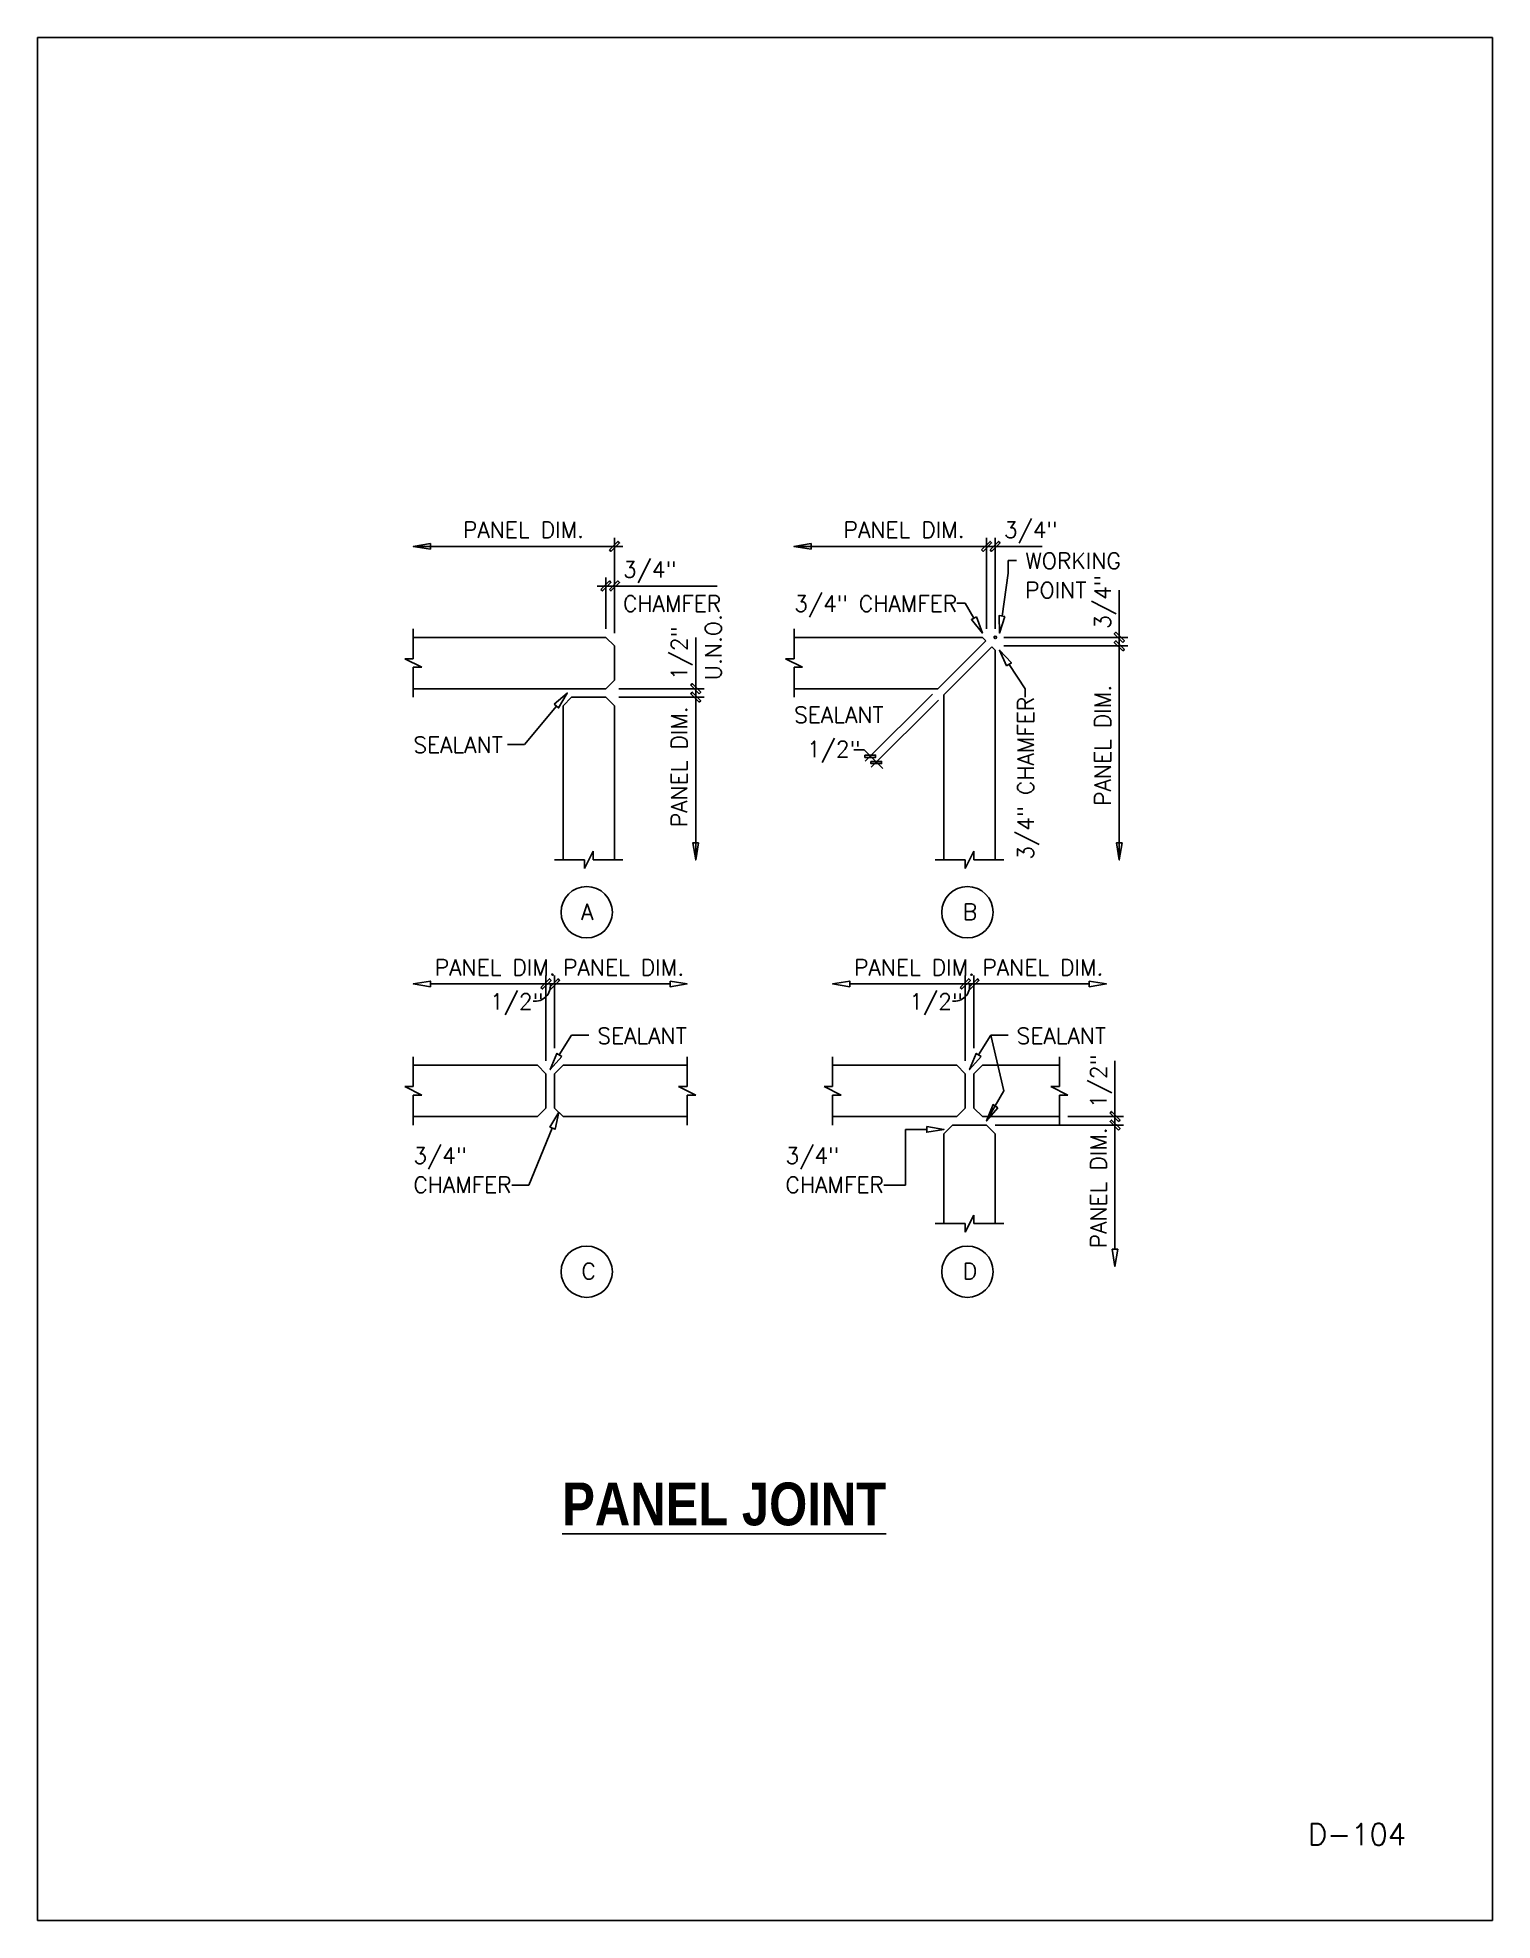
# Model space of a CAD drawing. Extents: x 0 to 8.5, y 0 to 11.
import ezdxf
from ezdxf.enums import TextEntityAlignment as Align

# ---------------------------------------------------------------- set-up
doc = ezdxf.new("R2010")
doc.units = 0
doc.header["$MEASUREMENT"] = 0
for name, pattern in [('7A', [0.288714, 0.288714]), ('DEFAULT', [0]), ('SOLID', [0])]:
    doc.linetypes.add(name, pattern=pattern)
doc.layers.get('0').update_dxf_attribs({"linetype": 'CONTINUOUS'})
doc.styles.add('SIMPLEX', font='Simplex')
doc.styles.get("Standard").update_dxf_attribs({"font": 'simplex.shx'})

msp = doc.modelspace()

# ---------------------------------------------------------------- linework, layer by layer
at = {"linetype": 'DEFAULT'}
for p, q in [((3.37, 7.521), (3.37, 8.077)), ((5.545, 7.546), (5.545, 8.077)), ((5.595, 7.546), (5.595, 8.077)), ((3.42, 8.027), (2.195, 8.027)), ((2.295, 8.027), (2.845, 8.027)), ((5.644, 8.027), (4.419, 8.027)), ((4.519, 8.027), (5.069, 8.027)), ((5.645, 8.027), (5.87, 8.027)), ((5.67, 7.871), (5.67, 7.946)), ((5.67, 7.946), (5.72, 7.946)), ((3.32, 7.546), (3.32, 7.846)), ((5.635, 7.62), (5.67, 7.871)), ((3.27, 7.796), (3.97, 7.796)), ((6.32, 7.771), (6.32, 6.196)), ((5.42, 7.696), (5.37, 7.696)), ((5.471, 7.608), (5.42, 7.696)), ((2.195, 7.546), (2.195, 7.371)), ((2.195, 7.496), (3.32, 7.496)), ((3.32, 7.496), (3.37, 7.446)), ((3.845, 7.246), (3.845, 7.496)), ((4.42, 7.546), (4.42, 7.371)), ((4.42, 7.496), (5.52, 7.496)), ((5.52, 7.496), (5.54, 7.476)), ((5.645, 7.496), (6.37, 7.496)), ((6.32, 7.496), (6.22, 7.496)), ((6.32, 6.296), (6.32, 7.496)), ((2.195, 7.371), (2.145, 7.371)), ((2.145, 7.371), (2.245, 7.321)), ((3.37, 7.446), (3.37, 7.246)), ((4.37, 7.371), (4.47, 7.321)), ((4.42, 7.371), (4.37, 7.371)), ((5.26, 7.196), (5.54, 7.476)), ((5.295, 7.161), (5.576, 7.441)), ((5.576, 7.441), (5.595, 7.421)), ((5.595, 7.421), (5.595, 6.196)), ((5.645, 7.446), (6.37, 7.446)), ((2.245, 7.321), (2.195, 7.321)), ((2.195, 7.321), (2.195, 7.146)), ((4.42, 7.321), (4.42, 7.146)), ((4.47, 7.321), (4.42, 7.321)), ((5.676, 7.338), (5.77, 7.196)), ((3.32, 7.196), (2.195, 7.196)), ((3.37, 7.246), (3.32, 7.196)), ((3.395, 7.196), (3.895, 7.196)), ((3.845, 7.246), (3.845, 6.196)), ((5.26, 7.196), (4.42, 7.196)), ((5.228, 7.164), (4.836, 6.772)), ((5.295, 7.161), (5.295, 6.196)), ((5.77, 7.196), (5.77, 7.146)), ((3.031, 7.094), (2.845, 6.871)), ((3.12, 7.146), (3.07, 7.096)), ((3.07, 7.096), (3.07, 6.196)), ((3.32, 7.146), (3.12, 7.146)), ((3.32, 7.146), (3.37, 7.096)), ((3.37, 7.096), (3.37, 6.196)), ((3.395, 7.146), (3.895, 7.146)), ((3.845, 7.146), (3.745, 7.146)), ((3.845, 6.296), (3.845, 7.146)), ((5.263, 7.129), (4.871, 6.737)), ((2.845, 6.871), (2.745, 6.871)), ((4.83, 6.838), (4.77, 6.838)), ((4.83, 6.838), (4.938, 6.729)), ((3.02, 6.196), (3.195, 6.196)), ((3.195, 6.146), (3.245, 6.246)), ((3.195, 6.196), (3.195, 6.146)), ((3.245, 6.246), (3.245, 6.196)), ((3.245, 6.196), (3.42, 6.196)), ((5.245, 6.196), (5.42, 6.196)), ((5.42, 6.146), (5.47, 6.246)), ((5.42, 6.196), (5.42, 6.146)), ((5.47, 6.246), (5.47, 6.196)), ((5.47, 6.196), (5.645, 6.196)), ((2.97, 5.021), (2.97, 5.521)), ((3.02, 5.521), (3.02, 5.096)), ((5.42, 5.021), (5.42, 5.521)), ((5.47, 5.521), (5.47, 5.096)), ((2.295, 5.471), (2.995, 5.471)), ((3.695, 5.471), (2.995, 5.471)), ((4.745, 5.471), (5.445, 5.471)), ((6.145, 5.471), (5.445, 5.471)), ((3.048, 5.056), (3.12, 5.171)), ((3.12, 5.171), (3.22, 5.171)), ((5.498, 5.056), (5.57, 5.171)), ((5.57, 5.171), (5.67, 5.171)), ((5.645, 4.846), (5.57, 5.171)), ((2.195, 5.046), (2.195, 4.871)), ((2.195, 4.996), (2.92, 4.996)), ((2.92, 4.996), (2.97, 4.946)), ((3.07, 4.996), (3.02, 4.946)), ((3.795, 4.996), (3.07, 4.996)), ((3.795, 5.046), (3.795, 4.871)), ((4.645, 5.046), (4.645, 4.871)), ((4.645, 4.996), (5.37, 4.996)), ((5.37, 4.996), (5.42, 4.946)), ((5.52, 4.996), (5.47, 4.946)), ((5.97, 4.996), (5.52, 4.996)), ((5.97, 5.046), (5.97, 4.871)), ((6.295, 4.721), (6.295, 5.021)), ((2.145, 4.871), (2.245, 4.821)), ((2.195, 4.871), (2.145, 4.871)), ((2.97, 4.946), (2.97, 4.746)), ((3.02, 4.946), (3.02, 4.746)), ((3.795, 4.871), (3.745, 4.871)), ((3.745, 4.871), (3.845, 4.821)), ((4.645, 4.871), (4.595, 4.871)), ((4.595, 4.871), (4.695, 4.821)), ((5.42, 4.946), (5.42, 4.746)), ((5.47, 4.946), (5.47, 4.746)), ((5.545, 4.671), (5.645, 4.846)), ((5.92, 4.871), (6.02, 4.821)), ((5.97, 4.871), (5.92, 4.871)), ((2.195, 4.821), (2.195, 4.646)), ((2.245, 4.821), (2.195, 4.821)), ((2.97, 4.746), (2.92, 4.696)), ((3.02, 4.746), (3.07, 4.696)), ((3.845, 4.821), (3.795, 4.821)), ((3.795, 4.821), (3.795, 4.646)), ((4.695, 4.821), (4.645, 4.821)), ((4.645, 4.821), (4.645, 4.646)), ((5.42, 4.746), (5.37, 4.696)), ((5.47, 4.746), (5.52, 4.696)), ((5.97, 4.821), (5.97, 4.646)), ((6.02, 4.821), (5.97, 4.821)), ((6.295, 4.746), (6.295, 3.971)), ((2.92, 4.696), (2.195, 4.696)), ((3.007, 4.629), (2.87, 4.296)), ((3.07, 4.696), (3.795, 4.696)), ((5.37, 4.696), (4.645, 4.696)), ((5.195, 4.621), (5.07, 4.621)), ((5.07, 4.621), (5.07, 4.296)), ((5.345, 4.646), (5.295, 4.596)), ((5.545, 4.646), (5.345, 4.646)), ((5.52, 4.696), (5.97, 4.696)), ((5.595, 4.596), (5.545, 4.646)), ((5.595, 4.646), (5.895, 4.646)), ((5.895, 4.646), (6.345, 4.646)), ((6.02, 4.696), (6.345, 4.696)), ((5.295, 4.596), (5.295, 4.071)), ((5.595, 4.071), (5.595, 4.596)), ((2.87, 4.296), (2.77, 4.296)), ((5.07, 4.296), (4.945, 4.296)), ((6.295, 3.921), (6.295, 4.296)), ((5.42, 4.071), (5.245, 4.071)), ((5.47, 4.121), (5.42, 4.021)), ((5.42, 4.021), (5.42, 4.071)), ((5.47, 4.071), (5.47, 4.121)), ((5.645, 4.071), (5.47, 4.071))]:
    msp.add_line(p, q, dxfattribs=at)
at = {"linetype": 'Continuous'}
msp.add_lwpolyline([(0, 0), (8.5, 0), (8.5, 11), (0, 11)], close=True, dxfattribs=at)
at = {"linetype": 'SOLID'}
for points in [[(2.295, 8.011), (2.295, 8.044), (2.195, 8.027)], [(3.341, 8.007), (3.35, 7.998), (3.4, 8.048), (3.391, 8.057)], [(4.519, 8.011), (4.519, 8.044), (4.419, 8.027)], [(5.515, 8.007), (5.524, 7.998), (5.574, 8.048), (5.565, 8.057)], [(5.565, 8.007), (5.574, 7.998), (5.624, 8.048), (5.615, 8.057)], [(3.291, 7.776), (3.3, 7.767), (3.35, 7.817), (3.341, 7.826)], [(3.341, 7.776), (3.35, 7.767), (3.4, 7.817), (3.391, 7.826)], [(5.485, 7.616), (5.456, 7.6), (5.52, 7.521)], [(5.651, 7.618), (5.618, 7.623), (5.62, 7.521)], [(6.341, 7.467), (6.35, 7.476), (6.3, 7.526), (6.291, 7.517)], [(5.662, 7.329), (5.69, 7.347), (5.62, 7.421)], [(6.341, 7.417), (6.35, 7.426), (6.3, 7.476), (6.291, 7.467)], [(3.019, 7.105), (3.044, 7.084), (3.095, 7.171)], [(3.866, 7.167), (3.875, 7.176), (3.825, 7.226), (3.816, 7.217)], [(3.866, 7.117), (3.875, 7.126), (3.825, 7.176), (3.816, 7.167)], [(4.834, 6.808), (4.834, 6.795), (4.896, 6.795), (4.896, 6.808)], [(4.869, 6.771), (4.869, 6.759), (4.931, 6.759), (4.931, 6.771)], [(3.862, 6.296), (3.829, 6.296), (3.845, 6.196)], [(6.337, 6.296), (6.304, 6.296), (6.32, 6.196)], [(2.941, 5.451), (2.95, 5.442), (3, 5.492), (2.991, 5.501)], [(2.991, 5.451), (3, 5.442), (3.05, 5.492), (3.041, 5.501)], [(5.391, 5.451), (5.4, 5.442), (5.45, 5.492), (5.441, 5.501)], [(5.441, 5.451), (5.45, 5.442), (5.5, 5.492), (5.491, 5.501)], [(2.295, 5.455), (2.295, 5.488), (2.195, 5.471)], [(3.695, 5.488), (3.695, 5.455), (3.795, 5.471)], [(4.745, 5.455), (4.745, 5.488), (4.645, 5.471)], [(6.145, 5.488), (6.145, 5.455), (6.245, 5.471)], [(3.063, 5.047), (3.034, 5.065), (2.995, 4.971)], [(5.513, 5.047), (5.484, 5.065), (5.445, 4.971)], [(5.611, 4.748), (5.583, 4.766), (5.545, 4.671)], [(2.992, 4.635), (3.023, 4.622), (3.045, 4.721)], [(5.195, 4.638), (5.195, 4.605), (5.295, 4.621)], [(6.316, 4.667), (6.325, 4.676), (6.275, 4.726), (6.266, 4.717)], [(6.316, 4.617), (6.325, 4.626), (6.275, 4.676), (6.266, 4.667)], [(6.312, 3.921), (6.279, 3.921), (6.295, 3.821)]]:
    msp.add_lwpolyline(points, close=True, dxfattribs=at)
at = {"linetype": '7A'}
msp.add_lwpolyline([(5.588, 7.496, 1), (5.603, 7.496, 1)], format="xyb", close=True, dxfattribs=at)
at = {"linetype": 'DEFAULT'}
for points in [[(3.358, 5.89, 1), (3.058, 5.89, 1)], [(5.583, 5.89, 1), (5.283, 5.89, 1)], [(3.358, 3.79, 1), (3.058, 3.79, 1)], [(5.583, 3.79, 1), (5.283, 3.79, 1)]]:
    msp.add_lwpolyline(points, format="xyb", close=True, dxfattribs=at)
for points in [[(2.895, 5.371, 0.5), (2.995, 5.471)], [(5.345, 5.371, 0.5), (5.445, 5.471)]]:
    msp.add_lwpolyline(points, format="xyb", dxfattribs=at)

# ---------------------------------------------------------------- texts
at = {"style": 'SIMPLEX'}
for s, height, p in [('PANEL DIM.', 0.0938, (2.485, 8.078)), ('PANEL DIM.', 0.0938, (4.709, 8.078)), ('3/4"', 0.0938, (5.646, 8.078)), ('3/4"', 0.0938, (3.42, 7.846)), ('WORKING ', 0.0938, (5.771, 7.896)), ('POINT', 0.0938, (5.77, 7.725)), ('CHAMFER', 0.0938, (3.42, 7.646)), ('3/4" CHAMFER', 0.09375, (4.421, 7.646)), ('SEALANT', 0.0938, (4.42, 6.996)), ('SEALANT', 0.0938, (2.195, 6.821)), ('1/2"', 0.0938, (4.495, 6.796)), ('A', 0.0938, (3.175, 5.846)), ('B', 0.0938, (5.405, 5.846)), ('PANEL DIM.', 0.0938, (2.32, 5.521)), ('PANEL DIM.', 0.0938, (3.07, 5.521)), ('PANEL DIM.', 0.0938, (4.77, 5.521)), ('PANEL DIM.', 0.0938, (5.52, 5.521)), ('1/2"', 0.0938, (2.643, 5.321)), ('1/2"', 0.0938, (5.093, 5.321)), ('SEALANT', 0.0938, (3.27, 5.121)), ('SEALANT', 0.0938, (5.72, 5.121)), ('3/4"', 0.0938, (2.195, 4.421)), ('3/4"', 0.0938, (4.37, 4.421)), ('CHAMFER', 0.0938, (2.195, 4.25)), ('CHAMFER', 0.0938, (4.37, 4.25)), ('C', 0.0938, (3.177, 3.746)), ('D', 0.0938, (5.405, 3.746))]:
    msp.add_text(s, height=height, dxfattribs=at).set_placement(p)
for s, height, p in [('3/4"', 0.0938, (6.27, 7.546)), ('U.N.O.', 0.0938, (3.995, 7.246)), ('1/2"', 0.0938, (3.795, 7.247)), ('PANEL DIM.', 0.0938, (6.27, 6.511)), ('PANEL DIM.', 0.0938, (3.795, 6.386)), ('3/4" CHAMFER', 0.09375, (5.82, 6.197)), ('1/2"', 0.0938, (6.245, 4.746)), ('PANEL DIM.', 0.0938, (6.245, 3.926))]:
    msp.add_text(s, height=height, rotation=90, dxfattribs=at).set_placement(p)
at = {"linetype": 'Continuous'}
msp.add_text('D-104', height=0.125, dxfattribs=at).set_placement((7.996, 0.44), align=Align.RIGHT)
at = {"linetype": 'Continuous', "insert": (3.065, 2.558), "char_height": 0.25, "width": 3.5625, "attachment_point": 1}
msp.add_mtext('{\\fTechnicBold|b0|i0|c2|p2;\\LPANEL JOINT}', dxfattribs=at)

doc.saveas('drawing.dxf')
